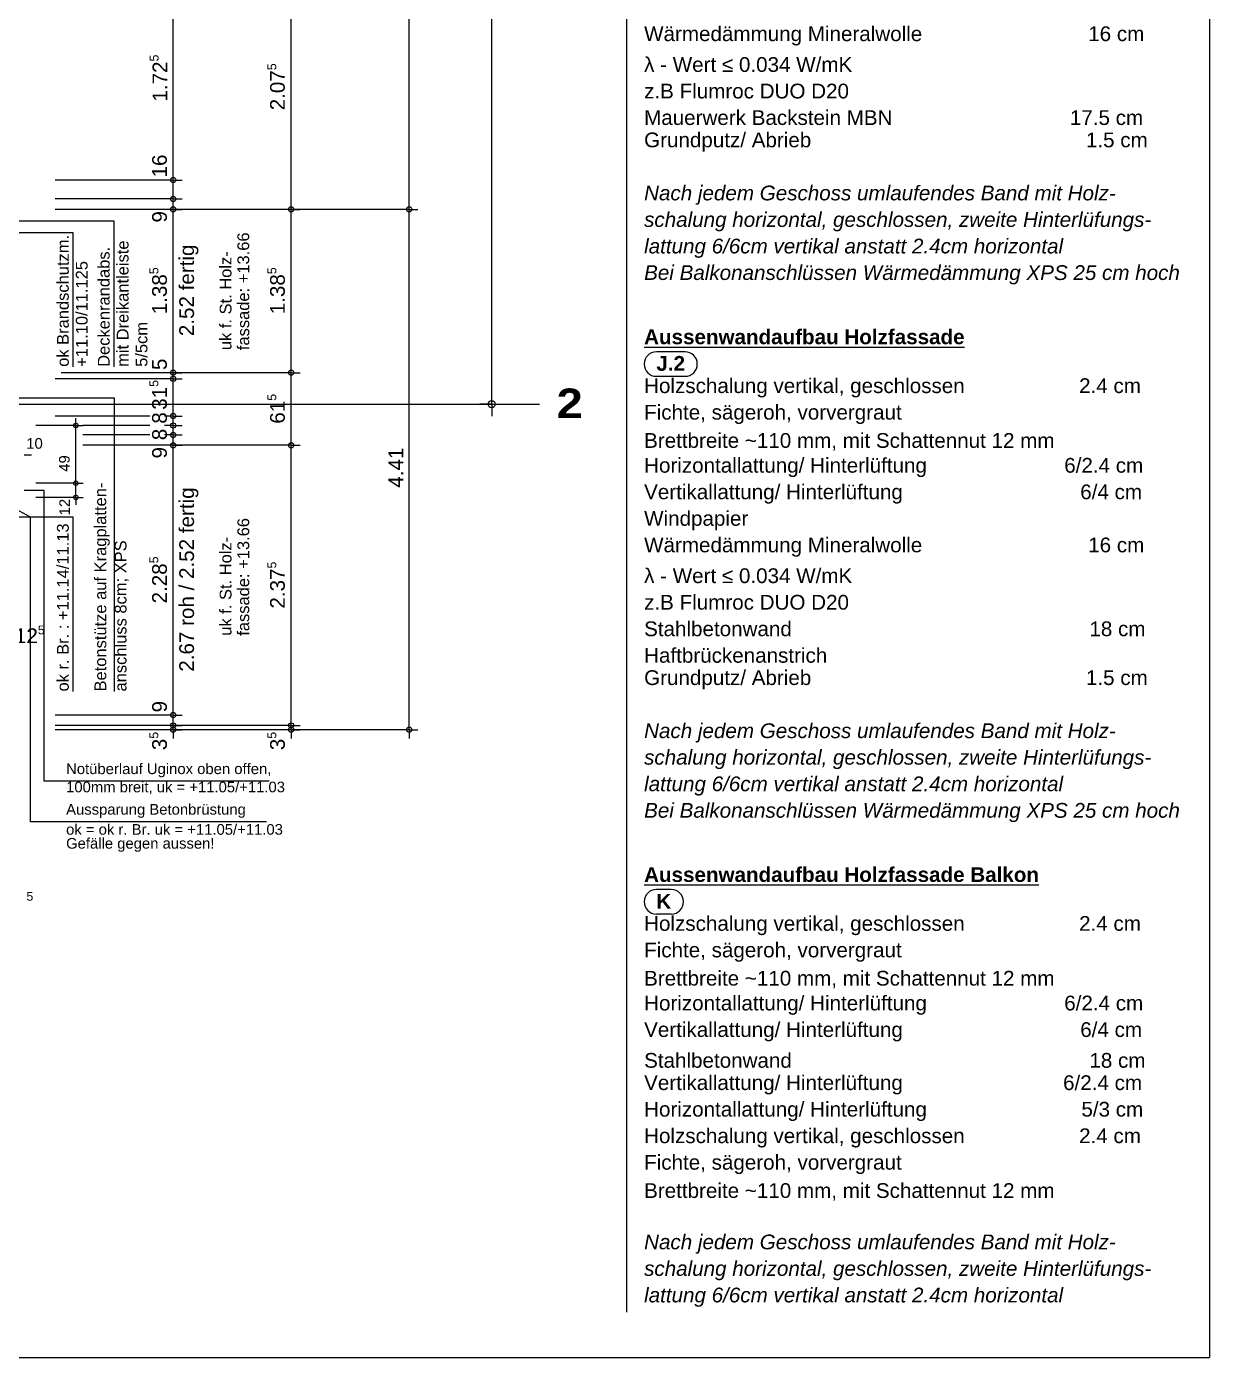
# Model space of a CAD drawing. Header units: metres. Extents: x 0.003 to 0.843, y 0.003 to 0.597.
# Drawn here: x 0.6425 to 0.843, y 0.003 to 0.2286 of the extents above; entities that cross this region are included whole.
import ezdxf

# ---------------------------------------------------------------- set-up
doc = ezdxf.new("R2010")
doc.units = ezdxf.units.M
for name, pattern in [('AUSGEZOGEN', [0]), ('LINIE_23', [0.0079, 0.004, -0.0013, 0, -0.0013, 0, -0.0013]), ('RAND', [44.45, 12.7, -6.35, 12.7, -6.35, 0, -6.35])]:
    doc.linetypes.add(name, pattern=pattern)
for name, color, linetype, lineweight in [('Bauachsen grob', 7, 'RAND', 13), ('Detailmasse', 7, 'AUSGEZOGEN', 13), ('Plankopf', 7, 'AUSGEZOGEN', 13), ('Text Decke', 7, 'AUSGEZOGEN', 25), ('Text Koten', 7, 'AUSGEZOGEN', 25), ('Text Werkplan Ausfuehrung', 7, 'AUSGEZOGEN', 25), ('Vorprojektmasse', 7, 'AUSGEZOGEN', 13), ('Werkplan- Ausfuehrungsmasse', 7, 'AUSGEZOGEN', 13)]:
    doc.layers.add(name, color=color, linetype=linetype, lineweight=lineweight)
doc.styles.add('ARIAL', font='ARIAL.TTF')
doc.styles.add('Arial Black', font='Arial Black')

msp = doc.modelspace()

# ---------------------------------------------------------------- linework, layer by layer
at = {"layer": 'Bauachsen grob', "color": 32, "linetype": 'LINIE_23', "lineweight": 25, "true_color": 0xc36e14}
msp.add_line((0.2294, 0.1646), (0.73132, 0.1646), dxfattribs=at)
at = {"layer": 'Detailmasse', "color": 8, "linetype": 'AUSGEZOGEN', "lineweight": 13, "true_color": 0x737373}
for p, q in [((0.65081, 0.161), (0.64401, 0.161)), ((0.65081, 0.161), (0.64956, 0.161)), ((0.65081, 0.161), (0.65081, 0.16225)), ((0.65081, 0.161), (0.65206, 0.161)), ((0.65081, 0.1512), (0.65081, 0.161)), ((0.65081, 0.1512), (0.64956, 0.1512)), ((0.65081, 0.1512), (0.65206, 0.1512)), ((0.65081, 0.1488), (0.65081, 0.1512)), ((0.65081, 0.1488), (0.64956, 0.1488)), ((0.65081, 0.1488), (0.65206, 0.1488)), ((0.65081, 0.1488), (0.65081, 0.14755))]:
    msp.add_line(p, q, dxfattribs=at)
at = {"layer": 'Detailmasse', "color": 240, "linetype": 'AUSGEZOGEN', "lineweight": 13}
msp.add_line((0.64204, 0.156), (0.64329, 0.156), dxfattribs=at)
at = {"layer": 'Detailmasse', "color": 8, "linetype": 'AUSGEZOGEN', "lineweight": 13, "true_color": 0x737373}
for points in [[(0.65081, 0.1512), (0.65008, 0.1512), (0.65008, 0.1512), (0.64401, 0.1512)], [(0.65081, 0.1488), (0.65008, 0.1488), (0.65008, 0.1488), (0.64401, 0.1488)]]:
    msp.add_lwpolyline(points, dxfattribs=at)
for centre in [(0.65081, 0.161), (0.65081, 0.1512), (0.65081, 0.1488)]:
    msp.add_circle(centre, 0.000375, dxfattribs=at)
at = {"layer": 'Plankopf', "color": 7, "linetype": 'AUSGEZOGEN', "lineweight": 13}
for p in [(0.843, 0.597), (0.003, 0.003)]:
    msp.add_line(p, (0.843, 0.003), dxfattribs=at)
at = {"layer": 'Text Decke', "color": 92, "linetype": 'AUSGEZOGEN', "lineweight": 13, "true_color": 0x00c600}
for p, q in [((0.65737, 0.1656), (0.63256, 0.1656)), ((0.65737, 0.1159), (0.65737, 0.1656))]:
    msp.add_line(p, q, dxfattribs=at)
at = {"layer": 'Text Koten', "color": 7, "linetype": 'AUSGEZOGEN', "lineweight": 13}
for p, q in [((0.65037, 0.19364), (0.6388, 0.19364)), ((0.65037, 0.17094), (0.65037, 0.19364)), ((0.65037, 0.14543), (0.6366, 0.14543))]:
    msp.add_line(p, q, dxfattribs=at)
at = {"layer": 'Text Koten', "color": 7, "linetype": 'AUSGEZOGEN', "lineweight": 25}
msp.add_line((0.65037, 0.1159), (0.65037, 0.14543), dxfattribs=at)
at = {"layer": 'Text Werkplan Ausfuehrung', "color": 92, "linetype": 'AUSGEZOGEN', "lineweight": 25, "true_color": 0x00b300}
for p, q in [((0.74416, 0.30182), (0.74416, 0.01066)), ((0.7541, 0.17349), (0.74924, 0.17349)), ((0.7541, 0.16932), (0.74924, 0.16932)), ((0.75177, 0.08232), (0.74924, 0.08232)), ((0.75177, 0.07816), (0.74924, 0.07816))]:
    msp.add_line(p, q, dxfattribs=at)
at = {"layer": 'Text Werkplan Ausfuehrung', "color": 191, "linetype": 'AUSGEZOGEN', "lineweight": 13, "true_color": 0xc8aaf3}
for p, q in [((0.65731, 0.19564), (0.63406, 0.19564)), ((0.65731, 0.17094), (0.65731, 0.19564))]:
    msp.add_line(p, q, dxfattribs=at)
at = {"layer": 'Text Werkplan Ausfuehrung', "color": 8, "linetype": 'AUSGEZOGEN', "lineweight": 13, "true_color": 0x737373}
for p, q in [((0.6431, 0.14547), (0.63472, 0.15)), ((0.6431, 0.09381), (0.6431, 0.14547)), ((0.68315, 0.09381), (0.6431, 0.09381))]:
    msp.add_line(p, q, dxfattribs=at)
at = {"layer": 'Text Werkplan Ausfuehrung', "color": 240, "linetype": 'AUSGEZOGEN', "lineweight": 13}
for p, q in [((0.64546, 0.15), (0.64204, 0.15)), ((0.64546, 0.10069), (0.64546, 0.15)), ((0.68357, 0.10069), (0.64546, 0.10069))]:
    msp.add_line(p, q, dxfattribs=at)
at = {"layer": 'Text Werkplan Ausfuehrung', "color": 92, "linetype": 'AUSGEZOGEN', "lineweight": 25, "true_color": 0x00b300}
for centre, start, end in [((0.74924, 0.17141), 90, 270), ((0.7541, 0.17141), 270, 90), ((0.74924, 0.08024), 90, 270), ((0.75177, 0.08024), 270, 90)]:
    msp.add_arc(centre, 0.00208, start, end, dxfattribs=at)
at = {"layer": 'Vorprojektmasse', "color": 32, "linetype": 'AUSGEZOGEN', "lineweight": 13, "true_color": 0xc36e14}
for q in [(0.72132, 0.4805), (0.71932, 0.1646), (0.72332, 0.1646), (0.72132, 0.1626)]:
    msp.add_line((0.72132, 0.1646), q, dxfattribs=at)
msp.add_circle((0.72132, 0.1646), 0.0006, dxfattribs=at)
at = {"layer": 'Werkplan- Ausfuehrungsmasse', "color": 7, "linetype": 'AUSGEZOGEN', "lineweight": 13}
for p, q in [((0.70732, 0.19764), (0.70732, 0.48796)), ((0.66732, 0.2026), (0.66732, 0.2371)), ((0.68732, 0.19764), (0.68732, 0.2391)), ((0.66732, 0.2026), (0.66582, 0.2026)), ((0.66732, 0.2026), (0.66882, 0.2026)), ((0.66732, 0.1994), (0.66732, 0.2026)), ((0.66732, 0.1994), (0.66582, 0.1994)), ((0.66732, 0.1994), (0.66882, 0.1994)), ((0.66732, 0.19764), (0.66732, 0.1994)), ((0.66732, 0.19764), (0.66582, 0.19764)), ((0.66732, 0.19764), (0.66882, 0.19764)), ((0.66732, 0.16994), (0.66732, 0.19764)), ((0.68732, 0.19764), (0.68582, 0.19764)), ((0.68732, 0.19764), (0.68882, 0.19764)), ((0.68732, 0.16994), (0.68732, 0.19764)), ((0.70732, 0.19764), (0.70582, 0.19764)), ((0.70732, 0.19764), (0.70882, 0.19764)), ((0.70732, 0.10942), (0.70732, 0.19764)), ((0.66732, 0.16994), (0.66582, 0.16994)), ((0.66732, 0.16994), (0.66882, 0.16994)), ((0.66732, 0.1689), (0.66732, 0.16994)), ((0.68732, 0.16994), (0.68582, 0.16994)), ((0.68732, 0.16994), (0.68882, 0.16994)), ((0.66732, 0.1689), (0.66582, 0.1689)), ((0.66732, 0.1689), (0.66882, 0.1689)), ((0.66732, 0.1626), (0.66732, 0.1689)), ((0.66335, 0.1626), (0.64732, 0.1626)), ((0.66732, 0.1626), (0.66582, 0.1626)), ((0.66732, 0.1626), (0.66669, 0.1626)), ((0.66732, 0.1626), (0.66882, 0.1626)), ((0.66732, 0.161), (0.66732, 0.1626)), ((0.66335, 0.161), (0.652, 0.161)), ((0.66732, 0.161), (0.66582, 0.161)), ((0.66732, 0.161), (0.66669, 0.161)), ((0.66732, 0.161), (0.66882, 0.161)), ((0.66732, 0.1594), (0.66732, 0.161)), ((0.66335, 0.1594), (0.652, 0.1594)), ((0.66732, 0.1594), (0.66582, 0.1594)), ((0.66732, 0.1594), (0.66669, 0.1594)), ((0.66732, 0.1594), (0.66882, 0.1594)), ((0.66732, 0.15764), (0.66582, 0.15764)), ((0.66732, 0.15764), (0.66882, 0.15764)), ((0.68732, 0.15764), (0.68582, 0.15764)), ((0.68732, 0.15764), (0.68882, 0.15764)), ((0.66732, 0.1119), (0.66582, 0.1119)), ((0.66732, 0.1119), (0.66882, 0.1119)), ((0.66732, 0.11014), (0.66732, 0.1119)), ((0.66732, 0.11014), (0.66582, 0.11014)), ((0.66732, 0.10942), (0.66582, 0.10942)), ((0.66732, 0.11014), (0.66882, 0.11014)), ((0.66732, 0.10942), (0.66732, 0.11014)), ((0.66732, 0.10942), (0.66882, 0.10942)), ((0.66732, 0.10942), (0.66732, 0.10792)), ((0.68732, 0.11014), (0.68582, 0.11014)), ((0.68732, 0.10942), (0.68582, 0.10942)), ((0.68732, 0.11014), (0.68882, 0.11014)), ((0.68732, 0.10942), (0.68732, 0.11014)), ((0.70732, 0.10942), (0.68732, 0.10942)), ((0.68732, 0.10942), (0.68882, 0.10942)), ((0.68732, 0.10942), (0.68732, 0.10792)), ((0.70732, 0.10942), (0.70582, 0.10942)), ((0.70732, 0.10942), (0.70882, 0.10942)), ((0.70732, 0.10942), (0.70732, 0.10792))]:
    msp.add_line(p, q, dxfattribs=at)
for points in [[(0.66732, 0.2026), (0.66669, 0.2026), (0.66669, 0.2026), (0.66666, 0.2026), (0.66666, 0.2026), (0.66665, 0.2026), (0.66665, 0.2026), (0.66664, 0.2026), (0.66664, 0.2026), (0.66663, 0.2026), (0.66663, 0.2026), (0.66663, 0.2026), (0.66663, 0.2026), (0.66662, 0.2026), (0.66662, 0.2026), (0.66662, 0.2026), (0.66662, 0.2026), (0.66661, 0.2026), (0.66661, 0.2026), (0.6666, 0.2026), (0.6666, 0.2026), (0.6666, 0.2026), (0.6666, 0.2026), (0.6666, 0.2026), (0.6666, 0.2026), (0.66658, 0.2026), (0.66658, 0.2026), (0.66658, 0.2026), (0.66658, 0.2026), (0.66654, 0.2026), (0.66654, 0.2026), (0.66654, 0.2026), (0.66654, 0.2026), (0.64732, 0.2026)], [(0.66732, 0.1994), (0.66669, 0.1994), (0.66669, 0.1994), (0.66666, 0.1994), (0.66666, 0.1994), (0.66664, 0.1994), (0.66664, 0.1994), (0.66664, 0.1994), (0.66664, 0.1994), (0.66663, 0.1994), (0.66663, 0.1994), (0.66663, 0.1994), (0.66663, 0.1994), (0.66662, 0.1994), (0.66662, 0.1994), (0.66661, 0.1994), (0.66661, 0.1994), (0.66661, 0.1994), (0.66661, 0.1994), (0.6666, 0.1994), (0.6666, 0.1994), (0.6666, 0.1994), (0.6666, 0.1994), (0.6666, 0.1994), (0.6666, 0.1994), (0.66658, 0.1994), (0.66658, 0.1994), (0.66658, 0.1994), (0.66658, 0.1994), (0.66654, 0.1994), (0.66654, 0.1994), (0.66654, 0.1994), (0.66654, 0.1994), (0.64732, 0.1994)], [(0.66732, 0.19764), (0.66669, 0.19764), (0.66669, 0.19764), (0.66665, 0.19764), (0.66665, 0.19764), (0.66664, 0.19764), (0.66664, 0.19764), (0.66664, 0.19764), (0.66664, 0.19764), (0.66663, 0.19764), (0.66663, 0.19764), (0.66662, 0.19764), (0.66662, 0.19764), (0.66662, 0.19764), (0.66662, 0.19764), (0.66661, 0.19764), (0.66661, 0.19764), (0.66661, 0.19764), (0.66661, 0.19764), (0.6666, 0.19764), (0.6666, 0.19764), (0.6666, 0.19764), (0.6666, 0.19764), (0.6666, 0.19764), (0.6666, 0.19764), (0.66658, 0.19764), (0.66658, 0.19764), (0.66658, 0.19764), (0.66658, 0.19764), (0.66654, 0.19764), (0.66654, 0.19764), (0.66654, 0.19764), (0.66654, 0.19764), (0.64732, 0.19764)], [(0.68732, 0.19764), (0.68664, 0.19764), (0.68664, 0.19764), (0.68663, 0.19764), (0.68663, 0.19764), (0.68662, 0.19764), (0.68662, 0.19764), (0.68661, 0.19764), (0.68661, 0.19764), (0.6866, 0.19764), (0.6866, 0.19764), (0.68654, 0.19764), (0.68654, 0.19764), (0.68654, 0.19764), (0.68654, 0.19764), (0.66332, 0.19764)], [(0.70732, 0.19764), (0.70666, 0.19764), (0.70666, 0.19764), (0.68332, 0.19764)], [(0.66732, 0.16994), (0.66669, 0.16994), (0.66669, 0.16994), (0.66665, 0.16994), (0.66665, 0.16994), (0.66664, 0.16994), (0.66664, 0.16994), (0.66662, 0.16994), (0.66662, 0.16994), (0.66661, 0.16994), (0.66661, 0.16994), (0.66661, 0.16994), (0.66661, 0.16994), (0.6666, 0.16994), (0.6666, 0.16994), (0.6666, 0.16994), (0.6666, 0.16994), (0.6666, 0.16994), (0.6666, 0.16994), (0.66659, 0.16994), (0.66659, 0.16994), (0.66659, 0.16994), (0.66659, 0.16994), (0.66658, 0.16994), (0.66658, 0.16994), (0.66658, 0.16994), (0.66658, 0.16994), (0.66658, 0.16994), (0.66658, 0.16994), (0.66657, 0.16994), (0.66657, 0.16994), (0.66657, 0.16994), (0.66657, 0.16994), (0.66654, 0.16994), (0.66654, 0.16994), (0.66654, 0.16994), (0.66654, 0.16994), (0.66654, 0.16994), (0.66654, 0.16994), (0.64832, 0.16994)], [(0.68732, 0.16994), (0.68661, 0.16994), (0.68661, 0.16994), (0.6866, 0.16994), (0.6866, 0.16994), (0.6866, 0.16994), (0.6866, 0.16994), (0.68659, 0.16994), (0.68659, 0.16994), (0.68658, 0.16994), (0.68658, 0.16994), (0.68654, 0.16994), (0.68654, 0.16994), (0.68654, 0.16994), (0.68654, 0.16994), (0.68654, 0.16994), (0.68654, 0.16994), (0.66332, 0.16994)], [(0.68732, 0.15764), (0.68732, 0.15775), (0.68732, 0.15775), (0.68732, 0.16994)], [(0.66732, 0.1689), (0.66669, 0.1689), (0.66669, 0.1689), (0.66665, 0.1689), (0.66665, 0.1689), (0.66664, 0.1689), (0.66664, 0.1689), (0.66662, 0.1689), (0.66662, 0.1689), (0.66661, 0.1689), (0.66661, 0.1689), (0.66661, 0.1689), (0.66661, 0.1689), (0.6666, 0.1689), (0.6666, 0.1689), (0.6666, 0.1689), (0.6666, 0.1689), (0.66659, 0.1689), (0.66659, 0.1689), (0.66659, 0.1689), (0.66659, 0.1689), (0.66659, 0.1689), (0.66659, 0.1689), (0.66658, 0.1689), (0.66658, 0.1689), (0.66658, 0.1689), (0.66658, 0.1689), (0.66658, 0.1689), (0.66658, 0.1689), (0.66657, 0.1689), (0.66657, 0.1689), (0.66657, 0.1689), (0.66657, 0.1689), (0.66654, 0.1689), (0.66654, 0.1689), (0.66654, 0.1689), (0.66654, 0.1689), (0.66654, 0.1689), (0.66654, 0.1689), (0.64732, 0.1689)], [(0.66732, 0.15764), (0.66732, 0.158), (0.66732, 0.158), (0.66732, 0.1594)], [(0.66732, 0.15764), (0.66669, 0.15764), (0.66669, 0.15764), (0.66669, 0.15764), (0.66669, 0.15764), (0.66667, 0.15764), (0.66667, 0.15764), (0.66663, 0.15764), (0.66663, 0.15764), (0.66663, 0.15764), (0.66663, 0.15764), (0.66661, 0.15764), (0.66661, 0.15764), (0.6666, 0.15764), (0.6666, 0.15764), (0.6666, 0.15764), (0.6666, 0.15764), (0.66659, 0.15764), (0.66659, 0.15764), (0.66659, 0.15764), (0.66659, 0.15764), (0.66659, 0.15764), (0.66659, 0.15764), (0.66658, 0.15764), (0.66658, 0.15764), (0.66658, 0.15764), (0.66658, 0.15764), (0.66658, 0.15764), (0.66658, 0.15764), (0.66657, 0.15764), (0.66657, 0.15764), (0.66657, 0.15764), (0.66657, 0.15764), (0.66657, 0.15764), (0.66657, 0.15764), (0.66657, 0.15764), (0.66657, 0.15764), (0.66654, 0.15764), (0.66654, 0.15764), (0.66654, 0.15764), (0.66654, 0.15764), (0.66654, 0.15764), (0.66654, 0.15764), (0.66654, 0.15764), (0.66654, 0.15764), (0.652, 0.15764)], [(0.68732, 0.15764), (0.6866, 0.15764), (0.6866, 0.15764), (0.68659, 0.15764), (0.68659, 0.15764), (0.68659, 0.15764), (0.68659, 0.15764), (0.68658, 0.15764), (0.68658, 0.15764), (0.68657, 0.15764), (0.68657, 0.15764), (0.68654, 0.15764), (0.68654, 0.15764), (0.68654, 0.15764), (0.68654, 0.15764), (0.68654, 0.15764), (0.68654, 0.15764), (0.68654, 0.15764), (0.68654, 0.15764), (0.66332, 0.15764)], [(0.66732, 0.1119), (0.66732, 0.11583), (0.66732, 0.11583), (0.66732, 0.13332), (0.66732, 0.13332), (0.66732, 0.14295), (0.66732, 0.14295), (0.66732, 0.15764)], [(0.68732, 0.11014), (0.68732, 0.13334), (0.68732, 0.13334), (0.68732, 0.14298), (0.68732, 0.14298), (0.68732, 0.15764)], [(0.66732, 0.1119), (0.66709, 0.1119), (0.66709, 0.1119), (0.66675, 0.1119), (0.66675, 0.1119), (0.6667, 0.1119), (0.6667, 0.1119), (0.66669, 0.1119), (0.66669, 0.1119), (0.66666, 0.1119), (0.66666, 0.1119), (0.66656, 0.1119), (0.66656, 0.1119), (0.66656, 0.1119), (0.66656, 0.1119), (0.66656, 0.1119), (0.66656, 0.1119), (0.66656, 0.1119), (0.66656, 0.1119), (0.66656, 0.1119), (0.66656, 0.1119), (0.66655, 0.1119), (0.66655, 0.1119), (0.66655, 0.1119), (0.66655, 0.1119), (0.66655, 0.1119), (0.66655, 0.1119), (0.66655, 0.1119), (0.66655, 0.1119), (0.66655, 0.1119), (0.66655, 0.1119), (0.66655, 0.1119), (0.66655, 0.1119), (0.66655, 0.1119), (0.66655, 0.1119), (0.66655, 0.1119), (0.66655, 0.1119), (0.66655, 0.1119), (0.66655, 0.1119), (0.66655, 0.1119), (0.66655, 0.1119), (0.66655, 0.1119), (0.66655, 0.1119), (0.66655, 0.1119), (0.66655, 0.1119), (0.66655, 0.1119), (0.66655, 0.1119), (0.66655, 0.1119), (0.66655, 0.1119), (0.66654, 0.1119), (0.66654, 0.1119), (0.66654, 0.1119), (0.66654, 0.1119), (0.66654, 0.1119), (0.66654, 0.1119), (0.66654, 0.1119), (0.66654, 0.1119), (0.66654, 0.1119), (0.66654, 0.1119), (0.64732, 0.1119)], [(0.66732, 0.11014), (0.66693, 0.11014), (0.66693, 0.11014), (0.66669, 0.11014), (0.66669, 0.11014), (0.66666, 0.11014), (0.66666, 0.11014), (0.66665, 0.11014), (0.66665, 0.11014), (0.66662, 0.11014), (0.66662, 0.11014), (0.66656, 0.11014), (0.66656, 0.11014), (0.66656, 0.11014), (0.66656, 0.11014), (0.66656, 0.11014), (0.66656, 0.11014), (0.66656, 0.11014), (0.66656, 0.11014), (0.66655, 0.11014), (0.66655, 0.11014), (0.66655, 0.11014), (0.66655, 0.11014), (0.66655, 0.11014), (0.66655, 0.11014), (0.66655, 0.11014), (0.66655, 0.11014), (0.66655, 0.11014), (0.66655, 0.11014), (0.66655, 0.11014), (0.66655, 0.11014), (0.66655, 0.11014), (0.66655, 0.11014), (0.66655, 0.11014), (0.66655, 0.11014), (0.66655, 0.11014), (0.66655, 0.11014), (0.66655, 0.11014), (0.66655, 0.11014), (0.66655, 0.11014), (0.66655, 0.11014), (0.66655, 0.11014), (0.66655, 0.11014), (0.66655, 0.11014), (0.66655, 0.11014), (0.66655, 0.11014), (0.66655, 0.11014), (0.66655, 0.11014), (0.66655, 0.11014), (0.66654, 0.11014), (0.66654, 0.11014), (0.66654, 0.11014), (0.66654, 0.11014), (0.66654, 0.11014), (0.66654, 0.11014), (0.66654, 0.11014), (0.66654, 0.11014), (0.66654, 0.11014), (0.66654, 0.11014), (0.64732, 0.11014)], [(0.66732, 0.10942), (0.66687, 0.10942), (0.66687, 0.10942), (0.66667, 0.10942), (0.66667, 0.10942), (0.66664, 0.10942), (0.66664, 0.10942), (0.66663, 0.10942), (0.66663, 0.10942), (0.66661, 0.10942), (0.66661, 0.10942), (0.66656, 0.10942), (0.66656, 0.10942), (0.66656, 0.10942), (0.66656, 0.10942), (0.66656, 0.10942), (0.66656, 0.10942), (0.66655, 0.10942), (0.66655, 0.10942), (0.66655, 0.10942), (0.66655, 0.10942), (0.66655, 0.10942), (0.66655, 0.10942), (0.66655, 0.10942), (0.66655, 0.10942), (0.66655, 0.10942), (0.66655, 0.10942), (0.66655, 0.10942), (0.66655, 0.10942), (0.66655, 0.10942), (0.66655, 0.10942), (0.66655, 0.10942), (0.66655, 0.10942), (0.66655, 0.10942), (0.66655, 0.10942), (0.66655, 0.10942), (0.66655, 0.10942), (0.66655, 0.10942), (0.66655, 0.10942), (0.66655, 0.10942), (0.66655, 0.10942), (0.66655, 0.10942), (0.66655, 0.10942), (0.66655, 0.10942), (0.66655, 0.10942), (0.66655, 0.10942), (0.66655, 0.10942), (0.66655, 0.10942), (0.66655, 0.10942), (0.66654, 0.10942), (0.66654, 0.10942), (0.66654, 0.10942), (0.66654, 0.10942), (0.66654, 0.10942), (0.66654, 0.10942), (0.66654, 0.10942), (0.66654, 0.10942), (0.66654, 0.10942), (0.66654, 0.10942), (0.64732, 0.10942)], [(0.68732, 0.11014), (0.68669, 0.11014), (0.68669, 0.11014), (0.68666, 0.11014), (0.68666, 0.11014), (0.68662, 0.11014), (0.68662, 0.11014), (0.68655, 0.11014), (0.68655, 0.11014), (0.68655, 0.11014), (0.68655, 0.11014), (0.68655, 0.11014), (0.68655, 0.11014), (0.68655, 0.11014), (0.68655, 0.11014), (0.68655, 0.11014), (0.68655, 0.11014), (0.68654, 0.11014), (0.68654, 0.11014), (0.68654, 0.11014), (0.68654, 0.11014), (0.68654, 0.11014), (0.68654, 0.11014), (0.68654, 0.11014), (0.68654, 0.11014), (0.68654, 0.11014), (0.68654, 0.11014), (0.66332, 0.11014)], [(0.68732, 0.10942), (0.68667, 0.10942), (0.68667, 0.10942), (0.68664, 0.10942), (0.68664, 0.10942), (0.68661, 0.10942), (0.68661, 0.10942), (0.68655, 0.10942), (0.68655, 0.10942), (0.68655, 0.10942), (0.68655, 0.10942), (0.68655, 0.10942), (0.68655, 0.10942), (0.68655, 0.10942), (0.68655, 0.10942), (0.68655, 0.10942), (0.68655, 0.10942), (0.68654, 0.10942), (0.68654, 0.10942), (0.68654, 0.10942), (0.68654, 0.10942), (0.68654, 0.10942), (0.68654, 0.10942), (0.68654, 0.10942), (0.68654, 0.10942), (0.68654, 0.10942), (0.68654, 0.10942), (0.66332, 0.10942)]]:
    msp.add_lwpolyline(points, dxfattribs=at)
for centre in [(0.66732, 0.2026), (0.66732, 0.1994), (0.66732, 0.19764), (0.68732, 0.19764), (0.70732, 0.19764), (0.66732, 0.16994), (0.66732, 0.1689), (0.68732, 0.16994), (0.66732, 0.1626), (0.66732, 0.161), (0.66732, 0.1594), (0.66732, 0.15764), (0.68732, 0.15764), (0.66732, 0.1119), (0.66732, 0.11014), (0.68732, 0.11014), (0.66732, 0.10942), (0.68732, 0.10942), (0.70732, 0.10942)]:
    msp.add_circle(centre, 0.00045, dxfattribs=at)

# ---------------------------------------------------------------- texts
at = {"layer": 'Bauachsen grob', "color": 32, "linetype": 'AUSGEZOGEN', "lineweight": 50, "true_color": 0xc36e14, "insert": (0.73232, 0.16226), "char_height": 0.005, "width": 0.0025, "attachment_point": 7, "style": 'Arial Black'}
msp.add_mtext('2', dxfattribs=at)
at = {"layer": 'Detailmasse', "color": 240, "linetype": 'AUSGEZOGEN', "lineweight": 18, "insert": (0.64241, 0.15703), "char_height": 0.0018, "width": 0.0009, "attachment_point": 7, "style": 'ARIAL'}
msp.add_mtext('10', dxfattribs=at)
at = {"layer": 'Detailmasse', "color": 8, "linetype": 'AUSGEZOGEN', "lineweight": 18, "true_color": 0x737373, "char_height": 0.0018, "width": 0.0009, "attachment_point": 7, "rotation": 90, "style": 'ARIAL'}
for s, insert in [('49', (0.64978, 0.15315)), ('12', (0.64981, 0.14576))]:
    msp.add_mtext(s, dxfattribs=dict(at, insert=insert))
at = {"layer": 'Text Decke', "color": 92, "linetype": 'AUSGEZOGEN', "lineweight": 18, "true_color": 0x00c600, "char_height": 0.002, "width": 0.001, "attachment_point": 7, "rotation": 90, "style": 'ARIAL'}
for s, insert in [('Betonstütze\\~auf\\~Kragplatten-', (0.65657, 0.1159)), ('anschluss\\~8cm;\\~XPS', (0.65977, 0.1159))]:
    msp.add_mtext(s, dxfattribs=dict(at, insert=insert))
at = {"layer": 'Text Koten', "color": 7, "linetype": 'AUSGEZOGEN', "lineweight": 18, "char_height": 0.002, "width": 0.001, "attachment_point": 7, "rotation": 90, "style": 'ARIAL'}
for s, insert in [('ok\\~Brandschutzm.', (0.64964, 0.17094)), ('fassade:\\~+13.66', (0.68023, 0.17377)), ('uk\\~f.\\~St.\\~Holz-', (0.67723, 0.17377)), ('+11.10/11.125', (0.65284, 0.17094)), ('fassade:\\~+13.66', (0.68023, 0.12535)), ('ok\\~r.\\~Br.\\~:\\~+11.14/11.13', (0.64964, 0.1159)), ('uk\\~f.\\~St.\\~Holz-', (0.67723, 0.12535))]:
    msp.add_mtext(s, dxfattribs=dict(at, insert=insert))
at = {"layer": 'Text Werkplan Ausfuehrung', "color": 7, "linetype": 'AUSGEZOGEN', "lineweight": 25, "char_height": 0.0025, "width": 0.00125, "attachment_point": 7, "style": 'ARIAL'}
for s, insert in [('Wärmedämmung\\~Mineralwolle\\~\\~\\~\\~\\~\\~\\~\\~\\~\\~\\~\\~\\~\\~\\~\\~\\~\\~\\~\\~\\~\\~\\~\\~\\~\\~\\~\\~\\~16\\~cm', (0.74716, 0.22541)), ('\\~\\~\\~λ\\~-\\~Wert\\~≤\\~0.034\\~W/mK', (0.74716, 0.22091)), ('\\~\\~\\~z.B\\~Flumroc\\~DUO\\~D20', (0.74716, 0.21641)), ('Mauerwerk\\~Backstein\\~MBN\\~\\~\\~\\~\\~\\~\\~\\~\\~\\~\\~\\~\\~\\~\\~\\~\\~\\~\\~\\~\\~\\~\\~\\~\\~\\~\\~\\~\\~\\~\\~17.5\\~cm', (0.74716, 0.21191)), ('Grundputz/\\~Abrieb\\~\\~\\~\\~\\~\\~\\~\\~\\~\\~\\~\\~\\~\\~\\~\\~\\~\\~\\~\\~\\~\\~\\~\\~\\~\\~\\~\\~\\~\\~\\~\\~\\~\\~\\~\\~\\~\\~\\~\\~\\~\\~\\~\\~\\~\\~\\~\\~1.5\\~cm', (0.74716, 0.20741)), ('\\fArial|i1|b0|c0|p0;Nach\\~jedem\\~Geschoss\\~umlaufendes\\~Band\\~mit\\~Holz-', (0.74716, 0.19841)), ('\\fArial|i1|b0|c0|p0;schalung\\~horizontal,\\~geschlossen,\\~zweite\\~Hinterlüfungs-', (0.74716, 0.19391)), ('\\fArial|i1|b0|c0|p0;lattung\\~6/6cm\\~vertikal\\~anstatt\\~2.4cm\\~horizontal', (0.74716, 0.18941)), ('\\fArial|i1|b0|c0|p0;Bei\\~Balkonanschlüssen\\~Wärmedämmung\\~XPS\\~25\\~cm\\~hoch', (0.74716, 0.18491)), ('{\\L\\fArial|i0|b1|c0|p0;Aussenwandaufbau\\~Holzfassade}', (0.74716, 0.17474)), ('Holzschalung\\~vertikal,\\~geschlossen\\~\\~\\~\\~\\~\\~\\~\\~\\~\\~\\~\\~\\~\\~\\~\\~\\~\\~\\~\\~2.4\\~cm', (0.74716, 0.16574)), ('\\~\\~\\~Fichte,\\~sägeroh,\\~vorvergraut', (0.74716, 0.16124)), ('\\~\\~\\~Brettbreite\\~~110\\~mm,\\~mit\\~Schattennut\\~12\\~mm', (0.74716, 0.15674)), ('Horizontallattung/\\~Hinterlüftung\\~\\~\\~\\~\\~\\~\\~\\~\\~\\~\\~\\~\\~\\~\\~\\~\\~\\~\\~\\~\\~\\~\\~\\~6/2.4\\~cm', (0.74716, 0.15224)), ('Vertikallattung/\\~Hinterlüftung\\~\\~\\~\\~\\~\\~\\~\\~\\~\\~\\~\\~\\~\\~\\~\\~\\~\\~\\~\\~\\~\\~\\~\\~\\~\\~\\~\\~\\~\\~\\~6/4\\~cm', (0.74716, 0.14774)), ('Windpapier', (0.74716, 0.14324)), ('Wärmedämmung\\~Mineralwolle\\~\\~\\~\\~\\~\\~\\~\\~\\~\\~\\~\\~\\~\\~\\~\\~\\~\\~\\~\\~\\~\\~\\~\\~\\~\\~\\~\\~\\~16\\~cm', (0.74716, 0.13874)), ('\\~\\~\\~λ\\~-\\~Wert\\~≤\\~0.034\\~W/mK', (0.74716, 0.13424)), ('\\~\\~\\~z.B\\~Flumroc\\~DUO\\~D20', (0.74716, 0.12974)), ('Stahlbetonwand\\~\\~\\~\\~\\~\\~\\~\\~\\~\\~\\~\\~\\~\\~\\~\\~\\~\\~\\~\\~\\~\\~\\~\\~\\~\\~\\~\\~\\~\\~\\~\\~\\~\\~\\~\\~\\~\\~\\~\\~\\~\\~\\~\\~\\~\\~\\~\\~\\~\\~\\~\\~18\\~cm', (0.74716, 0.12524)), ('Haftbrückenanstrich\\~', (0.74716, 0.12074)), ('Grundputz/\\~Abrieb\\~\\~\\~\\~\\~\\~\\~\\~\\~\\~\\~\\~\\~\\~\\~\\~\\~\\~\\~\\~\\~\\~\\~\\~\\~\\~\\~\\~\\~\\~\\~\\~\\~\\~\\~\\~\\~\\~\\~\\~\\~\\~\\~\\~\\~\\~\\~\\~1.5\\~cm', (0.74716, 0.11624)), ('\\fArial|i1|b0|c0|p0;Nach\\~jedem\\~Geschoss\\~umlaufendes\\~Band\\~mit\\~Holz-', (0.74716, 0.10724)), ('\\fArial|i1|b0|c0|p0;schalung\\~horizontal,\\~geschlossen,\\~zweite\\~Hinterlüfungs-', (0.74716, 0.10274)), ('\\fArial|i1|b0|c0|p0;lattung\\~6/6cm\\~vertikal\\~anstatt\\~2.4cm\\~horizontal', (0.74716, 0.09824)), ('\\fArial|i1|b0|c0|p0;Bei\\~Balkonanschlüssen\\~Wärmedämmung\\~XPS\\~25\\~cm\\~hoch', (0.74716, 0.09374)), ('{\\L\\fArial|i0|b1|c0|p0;Aussenwandaufbau\\~Holzfassade\\~Balkon}', (0.74716, 0.08357)), ('Holzschalung\\~vertikal,\\~geschlossen\\~\\~\\~\\~\\~\\~\\~\\~\\~\\~\\~\\~\\~\\~\\~\\~\\~\\~\\~\\~2.4\\~cm', (0.74716, 0.07457)), ('\\~\\~\\~Fichte,\\~sägeroh,\\~vorvergraut', (0.74716, 0.07007)), ('\\~\\~\\~Brettbreite\\~~110\\~mm,\\~mit\\~Schattennut\\~12\\~mm', (0.74716, 0.06557)), ('Horizontallattung/\\~Hinterlüftung\\~\\~\\~\\~\\~\\~\\~\\~\\~\\~\\~\\~\\~\\~\\~\\~\\~\\~\\~\\~\\~\\~\\~\\~6/2.4\\~cm', (0.74716, 0.06107)), ('Vertikallattung/\\~Hinterlüftung\\~\\~\\~\\~\\~\\~\\~\\~\\~\\~\\~\\~\\~\\~\\~\\~\\~\\~\\~\\~\\~\\~\\~\\~\\~\\~\\~\\~\\~\\~\\~6/4\\~cm', (0.74716, 0.05657)), ('Stahlbetonwand\\~\\~\\~\\~\\~\\~\\~\\~\\~\\~\\~\\~\\~\\~\\~\\~\\~\\~\\~\\~\\~\\~\\~\\~\\~\\~\\~\\~\\~\\~\\~\\~\\~\\~\\~\\~\\~\\~\\~\\~\\~\\~\\~\\~\\~\\~\\~\\~\\~\\~\\~\\~18\\~cm', (0.74716, 0.05207)), ('Vertikallattung/\\~Hinterlüftung\\~\\~\\~\\~\\~\\~\\~\\~\\~\\~\\~\\~\\~\\~\\~\\~\\~\\~\\~\\~\\~\\~\\~\\~\\~\\~\\~\\~6/2.4\\~cm', (0.74716, 0.04757)), ('Horizontallattung/\\~Hinterlüftung\\~\\~\\~\\~\\~\\~\\~\\~\\~\\~\\~\\~\\~\\~\\~\\~\\~\\~\\~\\~\\~\\~\\~\\~\\~\\~\\~5/3\\~cm', (0.74716, 0.04307)), ('Holzschalung\\~vertikal,\\~geschlossen\\~\\~\\~\\~\\~\\~\\~\\~\\~\\~\\~\\~\\~\\~\\~\\~\\~\\~\\~\\~2.4\\~cm', (0.74716, 0.03857)), ('\\~\\~\\~Fichte,\\~sägeroh,\\~vorvergraut', (0.74716, 0.03407)), ('\\~\\~\\~Brettbreite\\~~110\\~mm,\\~mit\\~Schattennut\\~12\\~mm', (0.74716, 0.02957)), ('\\fArial|i1|b0|c0|p0;Nach\\~jedem\\~Geschoss\\~umlaufendes\\~Band\\~mit\\~Holz-', (0.74716, 0.02057)), ('\\fArial|i1|b0|c0|p0;schalung\\~horizontal,\\~geschlossen,\\~zweite\\~Hinterlüfungs-', (0.74716, 0.01607)), ('\\fArial|i1|b0|c0|p0;lattung\\~6/6cm\\~vertikal\\~anstatt\\~2.4cm\\~horizontal', (0.74716, 0.01157))]:
    msp.add_mtext(s, dxfattribs=dict(at, insert=insert))
at = {"layer": 'Text Werkplan Ausfuehrung', "color": 191, "linetype": 'AUSGEZOGEN', "lineweight": 18, "true_color": 0xc8aaf3, "char_height": 0.002, "width": 0.001, "attachment_point": 7, "rotation": 90, "style": 'ARIAL'}
for s, insert in [('mit\\~Dreikantleiste', (0.65977, 0.17094)), ('Deckenrandabs.', (0.65657, 0.17094)), ('5/5cm', (0.66297, 0.17094))]:
    msp.add_mtext(s, dxfattribs=dict(at, insert=insert))
at = {"layer": 'Text Werkplan Ausfuehrung', "color": 92, "linetype": 'AUSGEZOGEN', "lineweight": 25, "true_color": 0x00b300, "char_height": 0.0025, "width": 0.00125, "attachment_point": 7, "style": 'ARIAL'}
for s, insert in [('\\fArial|i0|b1|c0|p0;J.2', (0.74924, 0.17024)), ('\\fArial|i0|b1|c0|p0;K', (0.74924, 0.07907))]:
    msp.add_mtext(s, dxfattribs=dict(at, insert=insert))
at = {"layer": 'Text Werkplan Ausfuehrung', "color": 240, "linetype": 'AUSGEZOGEN', "lineweight": 18, "char_height": 0.0018, "width": 0.0009, "attachment_point": 7, "style": 'ARIAL'}
for s, insert in [('Notüberlauf\\~Uginox\\~oben\\~offen,\\~', (0.64916, 0.10135)), ('100mm\\~breit,\\~uk\\~=\\~+11.05/+11.03', (0.64916, 0.09847))]:
    msp.add_mtext(s, dxfattribs=dict(at, insert=insert))
at = {"layer": 'Text Werkplan Ausfuehrung', "color": 8, "linetype": 'AUSGEZOGEN', "lineweight": 18, "true_color": 0x737373, "char_height": 0.0018, "width": 0.0009, "attachment_point": 7, "style": 'ARIAL'}
for s, insert in [('Aussparung\\~Betonbrüstung', (0.64916, 0.09447)), ('ok\\~=\\~ok\\~r.\\~Br.\\~uk\\~=\\~+11.05/+11.03', (0.64916, 0.09159)), ('Gefälle\\~gegen\\~aussen!', (0.64916, 0.08871))]:
    msp.add_mtext(s, dxfattribs=dict(at, insert=insert))
at = {"layer": 'Werkplan- Ausfuehrungsmasse', "color": 7, "linetype": 'AUSGEZOGEN', "lineweight": 25, "attachment_point": 7, "rotation": 90, "style": 'ARIAL'}
for s, insert, char_height, width in [('5', (0.66486, 0.22271), 0.0015, 0.00075), ('1.72', (0.66632, 0.21591), 0.0025, 0.00125), ('5', (0.68482, 0.22123), 0.0015, 0.00075), ('2.07', (0.68628, 0.21443), 0.0025, 0.00125), ('16', (0.66628, 0.20305), 0.0025, 0.00125), ('9', (0.66628, 0.1954), 0.0025, 0.00125), ('2.52\\~fertig', (0.6716, 0.17614), 0.0025, 0.00125), ('5', (0.66482, 0.18665), 0.0015, 0.00075), ('5', (0.68482, 0.18665), 0.0015, 0.00075), ('1.38', (0.66628, 0.17985), 0.0025, 0.00125), ('1.38', (0.68628, 0.17985), 0.0025, 0.00125), ('5', (0.66628, 0.17039), 0.0025, 0.00125), ('5', (0.66482, 0.16755), 0.0015, 0.00075), ('31', (0.66628, 0.16366), 0.0025, 0.00125), ('5', (0.68482, 0.16519), 0.0015, 0.00075), ('61', (0.68628, 0.1613), 0.0025, 0.00125), ('8', (0.66628, 0.1613), 0.0025, 0.00125), ('8', (0.66628, 0.1585), 0.0025, 0.00125), ('9', (0.66628, 0.1554), 0.0025, 0.00125), ('4.41', (0.70632, 0.15045), 0.0025, 0.00125), ('2.67\\~roh\\~/\\~2.52\\~fertig', (0.6716, 0.11925), 0.0025, 0.00125), ('5', (0.66482, 0.13763), 0.0015, 0.00075), ('5', (0.68482, 0.13675), 0.0015, 0.00075), ('2.28', (0.66628, 0.13083), 0.0025, 0.00125), ('2.37', (0.68628, 0.12995), 0.0025, 0.00125), ('9', (0.66628, 0.11235), 0.0025, 0.00125), ('5', (0.66482, 0.10789), 0.0015, 0.00075), ('5', (0.68482, 0.10789), 0.0015, 0.00075), ('3', (0.66628, 0.10594), 0.0025, 0.00125), ('3', (0.68628, 0.10594), 0.0025, 0.00125)]:
    msp.add_mtext(s, dxfattribs=dict(at, insert=insert, char_height=char_height, width=width))
at = {"layer": 'Werkplan- Ausfuehrungsmasse', "color": 7, "linetype": 'AUSGEZOGEN', "lineweight": 25, "attachment_point": 7, "style": 'ARIAL'}
for s, insert, char_height, width in [('12', (0.64049, 0.1241), 0.0025, 0.00125), ('5', (0.64437, 0.12556), 0.0015, 0.00075), ('5', (0.64243, 0.0804), 0.0015, 0.00075)]:
    msp.add_mtext(s, dxfattribs=dict(at, insert=insert, char_height=char_height, width=width))

doc.saveas('drawing.dxf')
